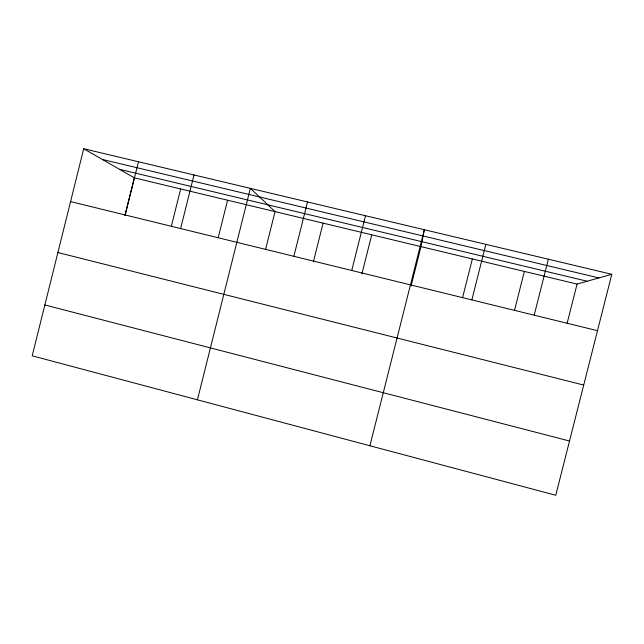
<?xml version="1.0" encoding="UTF-8"?>
<svg xmlns="http://www.w3.org/2000/svg" width="644" height="644" viewBox="0 0 644 644"><rect width="100%" height="100%" fill="white"/><g stroke="black" fill="none" stroke-linecap="round" stroke-linejoin="round"><path stroke-width="0.97" d="M83.72 148.74L32.2 355.818L555.764 495.26L611.8 274.296L83.72 148.74L134.306 177.841L577.064 284.076L611.8 274.296M124.904 215.563L134.306 177.841M125.21 214.975L138.476 161.757M171.433 225.931L180.666 188.966M180.626 228.556L194.013 174.959M218.227 237.572L227.573 200.22M197.426 399.827L250.355 188.354L275.052 211.61L265.634 249.188M293.873 256.304L307.51 201.942M313.37 261.907L323.103 223.138M351.737 270.48L365.494 215.732M361.936 273.813L371.741 234.81M369.914 445.769L424.34 229.723L420.983 246.628L411.057 286.008M462.585 297.617L472.35 258.952M471.843 299.911L485.874 244.35M514.532 310.344L524.369 271.438M534.19 315.182L548.35 259.21M567.106 323.393L577.064 284.076M102.388 159.479L598.896 277.926M119.478 169.308L587.167 281.235M70.566 201.588L597.495 330.694M57.896 252.529L583.714 385.056M44.847 304.966L569.521 441.011"/></g></svg>
